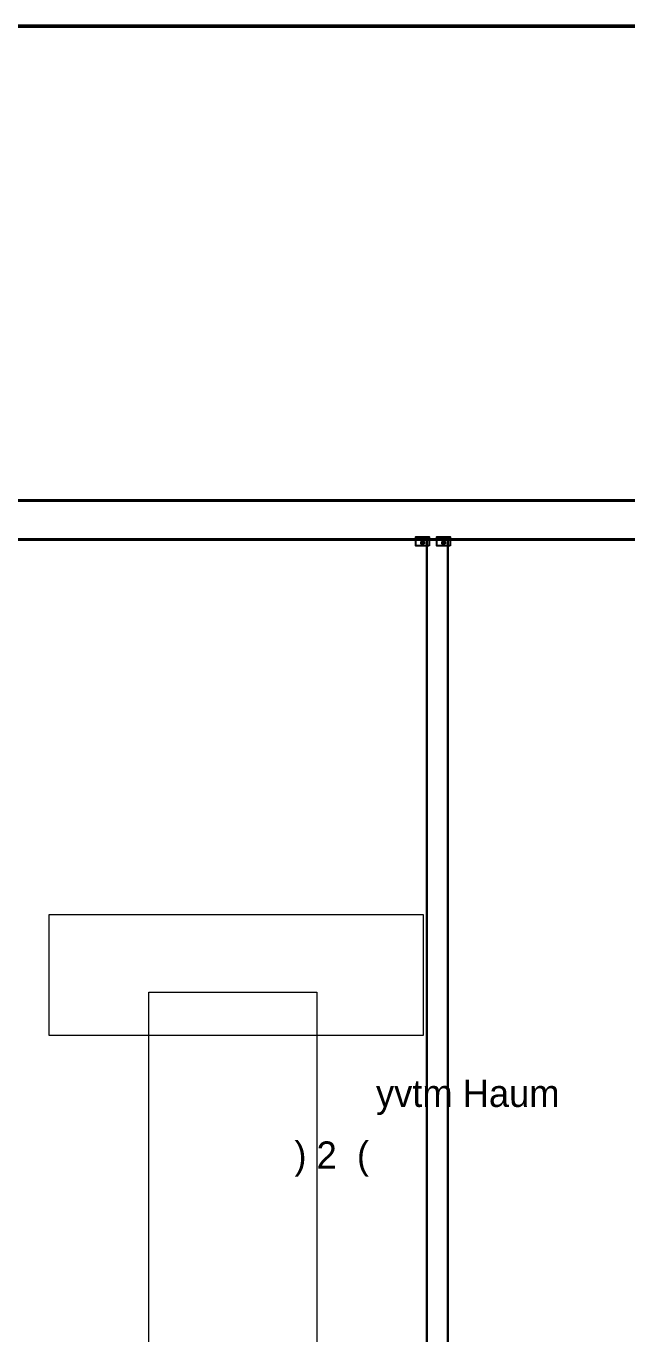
# Model space of a CAD drawing. Header units: inches. Extents: x 3955 to 4125, y 4886 to 4983.
# Drawn here: x 4017.36 to 4021.22, y 4907.48 to 4915.88 of the extents above; entities that cross this region are included whole.
import ezdxf

# ---------------------------------------------------------------- set-up
doc = ezdxf.new("R2010")
doc.units = ezdxf.units.IN
doc.header["$MEASUREMENT"] = 0
doc.linetypes.add('ACAD_ISO03W100', pattern=[30, 12, -18])
doc.layers.get('0').update_dxf_attribs({"lineweight": 35})
doc.layers.add('D&T', color=4, linetype='Continuous')
for name, color, linetype, lineweight in [('DIM IN', 12, 'Continuous', 15), ('HA', 252, 'Continuous', 18), ('Shop Drawing', 3, 'Continuous', 30), ('TEXT', 152, 'Continuous', 30), ('walls', 7, 'Continuous', 40)]:
    doc.layers.add(name, color=color, linetype=linetype, lineweight=lineweight)
doc.styles.add('SOSA', font='sosa.shx')
doc.styles.get("Standard").update_dxf_attribs({"font": 'arial.ttf'})

# ---------------------------------------------------------------- blocks, each defined once
blk = doc.blocks.new('D1')
blk.add_lwpolyline([(0.339, 0), (0, 0), (0, -0.066), (0.339, -0.066)], close=True)
for centre in [(0.056, -0.033), (0.283, -0.033)]:
    blk.add_circle(centre, 0.0302)
at = {"layer": 'D&T'}
for points in [[(0.339, 0.16), (0, 0.16), (0, 0), (0.339, 0)], [(0.208, 0.109), (0.134, 0.109), (0.134, 0.062), (0.208, 0.062)]]:
    blk.add_lwpolyline(points, close=True, dxfattribs=at)
blk = doc.blocks.new('A$C7FB02DE5')
at = {"layer": 'DIM IN', "ltscale": 2.5, "elevation": 0}
for points in [[(5.4652, -2.6585), (3.056, -2.6585), (3.056, -3.4295), (5.4652, -3.4295)], [(3.7006, -3.1549), (4.7784, -3.1549), (4.7784, -6.1543), (3.7006, -6.1543)]]:
    blk.add_lwpolyline(points, close=True, dxfattribs=at)
at = {"layer": 'HA', "linetype": 'ACAD_ISO03W100'}
blk.add_lwpolyline([(10.5889, -16.2837), (0, -15.7971), (0, 0.0016), (31.541, 0.0016)], dxfattribs=at)
at = {"layer": 'Shop Drawing'}
for points in [[(5.4874, -0.2401), (5.4874, -6.5367, 0.414214), (5.5274, -6.5767), (9.2773, -6.5767)], [(5.6221, -0.2401), (5.6221, -6.4898, 0.414214), (5.6621, -6.5298), (9.2773, -6.5298)]]:
    blk.add_lwpolyline(points, format="xyb", dxfattribs=at)
at = {"layer": 'walls', "ltscale": 2.5}
for p, q in [((0, 0.0016), (46.7839, 0.001)), ((2, -0.2484), (6.8574, -0.2484))]:
    blk.add_line(p, q, dxfattribs=at)
at = {"layer": 'D&T', "xscale": -0.25, "yscale": 0.25, "zscale": 0.25, "rotation": 180}
for p in [(5.4166, -0.2484), (5.5513, -0.2484)]:
    blk.add_blockref('D1', p, dxfattribs=at)
at = {"layer": 'D&T', "char_height": 0.00885, "attachment_point": 1}
for s, insert in [('T', (5.5036, -0.2694, 0)), ('D', (5.5416, -0.2688, 0))]:
    blk.add_mtext_dynamic_manual_height_columns(s, width=0.080908, gutter_width=12.5, heights=[0], dxfattribs=dict(at, insert=insert))
at = {"layer": 'TEXT', "linetype": 'Continuous', "ltscale": 0.09, "style": 'SOSA'}
for s, p in [('yvtm Haum', (5.1597, -3.8912, 0)), (') 2  (', (4.6354, -4.2873, 0))]:
    blk.add_text(s, height=0.1745, dxfattribs=at).set_placement(p)

msp = doc.modelspace()

# ---------------------------------------------------------------- linework, layer by layer
at = {"color": 1, "lineweight": 50}
msp.add_lwpolyline([(4066.7949, 4915.8767), (4012.1202, 4915.8767), (4012.1202, 4887.2255), (4066.7949, 4887.2255)], close=True, dxfattribs=at)

# ---------------------------------------------------------------- block references
msp.add_blockref('A$C7FB02DE5', (4014.4456, 4912.8287))

doc.saveas('drawing.dxf')
